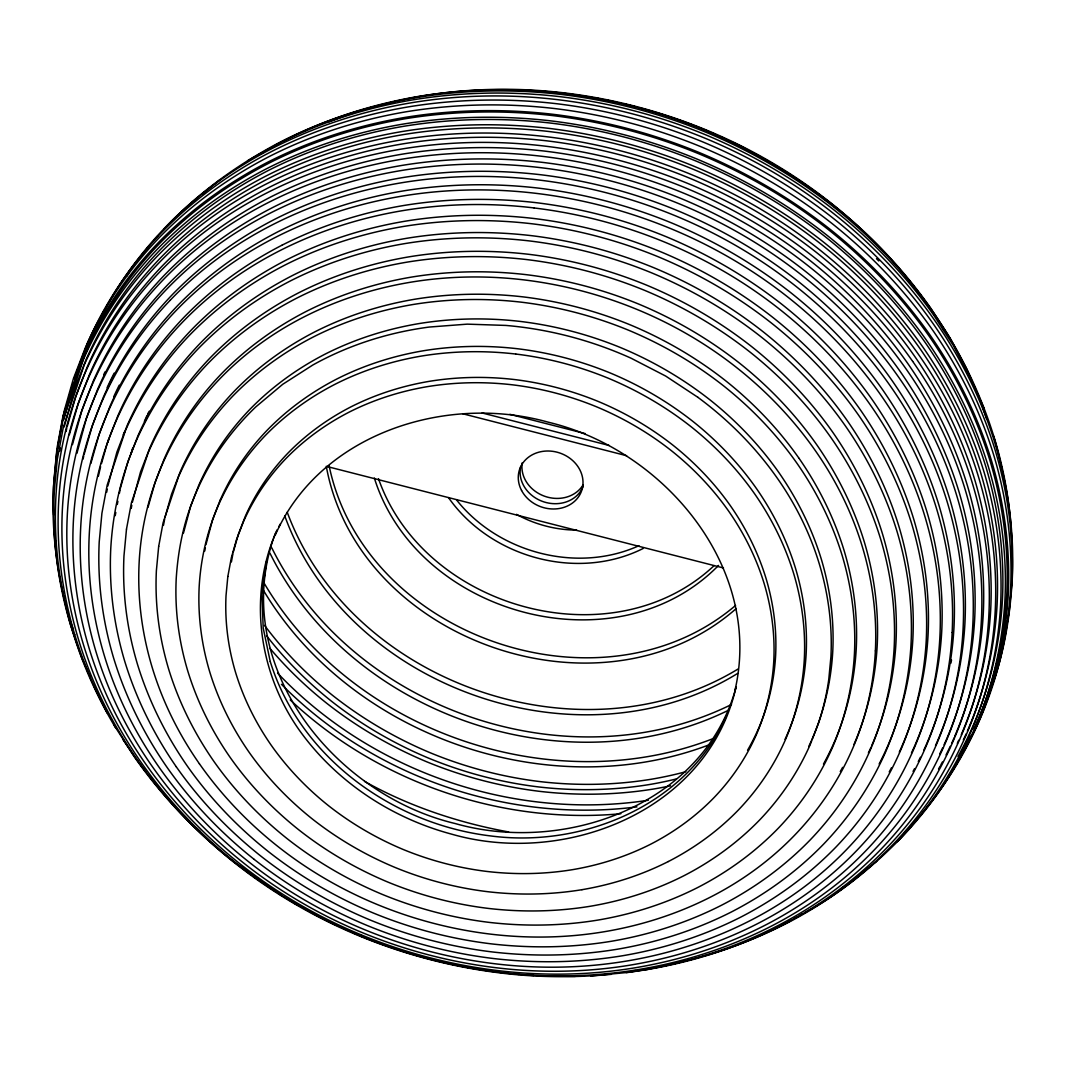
<?xml version="1.0" encoding="UTF-8"?>
<svg xmlns="http://www.w3.org/2000/svg" width="1066" height="1066" viewBox="0 0 1066 1066"><rect width="100%" height="100%" fill="white"/><g stroke="black" fill="none" stroke-linecap="round" stroke-linejoin="round"><path stroke-width="1.5" d="M875.373 650.886C873.68 684.892 865.819 718.577 852.12 749.758A378.99 329.194 19.1 0 1 795.063 834.758C770.545 860.315 741.483 881.369 709.916 897.385A378.99 329.194 19.1 0 1 604.822 931.631C567.019 938.013 528.336 938.68 490.293 934.096A378.99 329.194 19.1 0 1 377.297 904.528C341.413 889.724 307.554 870.003 277.133 845.884A378.99 329.194 19.1 0 1 199.409 763.762M952.165 632.511C950.166 672.779 940.852 712.634 924.635 749.558A448.613 389.676 19.1 0 1 857.091 850.162C828.069 880.423 793.664 905.34 756.3 924.302A448.613 389.676 19.1 0 1 631.898 964.837C587.153 972.392 541.355 973.178 496.33 967.768A448.613 389.676 19.1 0 1 362.587 932.75C320.093 915.241 280.025 891.882 244.021 863.327A448.613 389.676 19.1 0 1 152.012 766.134C127.374 730.983 108.052 692.047 95.74 650.9A448.613 389.676 19.1 0 1 80.63 528.643C82.602 488.388 91.929 448.52 108.146 411.609A448.613 389.676 19.1 0 1 175.69 310.992C204.712 280.731 239.117 255.813 276.48 236.852A448.613 389.676 19.1 0 1 400.883 196.317C445.628 188.762 491.426 187.989 536.451 193.399A448.613 389.676 19.1 0 1 670.194 228.404C712.688 245.926 752.756 269.272 788.76 297.827A448.613 389.676 19.1 0 1 880.769 395.02C905.407 430.171 924.728 469.107 937.041 510.268A448.613 389.676 19.1 0 1 952.151 632.511M55.632 471.105L55.952 467.787M56.725 459.513L57.044 456.195M57.831 447.907L58.137 444.602M266.553 561.316L261.93 594.295L263.195 627.994L270.244 661.573M735.114 689.715C763.003 567.458 663.945 449.772 548.35 422.216C446.228 393.487 319.947 433.502 275.241 535.159M58.297 442.936L64.373 410.383L73.421 378.603L85.347 347.769A492.132 427.479 19.1 0 1 159.38 237.478C191.4 204.472 228.99 177.209 269.871 156.209A492.132 427.479 19.1 0 1 406.239 111.757C455.342 103.722 505.444 102.842 554.853 108.572A492.132 427.479 19.1 0 1 701.468 146.948C747.972 166.363 791.811 191.907 831.44 223.047A492.132 427.479 19.1 0 1 932.297 329.594C959.12 368.29 980.254 410.85 993.978 455.915A492.132 427.479 19.1 0 1 1010.555 589.924C1008.116 634.083 997.936 677.643 980.387 718.231A492.132 427.479 19.1 0 1 958.254 760.884M63.88 419.418L73.501 384.506L85.373 353.805A490.094 425.707 19.1 0 1 159.101 243.981C191.001 211.108 228.444 183.965 269.152 163.045A490.094 425.707 19.1 0 1 404.947 118.792C453.85 110.784 503.752 109.918 552.961 115.621A490.094 425.707 19.1 0 1 698.95 153.837C745.267 173.172 788.92 198.622 828.389 229.63A490.094 425.707 19.1 0 1 928.819 335.723C955.522 374.259 976.576 416.659 990.247 461.538A490.094 425.707 19.1 0 1 1006.744 594.988C1004.319 638.96 994.178 682.347 976.696 722.761A490.094 425.707 19.1 0 1 973.978 728.771M59.683 451.131L60.282 447.907M64.2 426.946L74.074 390.609L85.88 360.055A487.522 423.482 19.1 0 1 159.22 250.816C190.947 218.117 228.191 191.107 268.699 170.293A487.522 423.482 19.1 0 1 403.774 126.281C452.424 118.313 502.059 117.447 551.015 123.123A487.522 423.482 19.1 0 1 696.245 161.139C742.309 180.367 785.749 205.685 825.004 236.532A487.522 423.482 19.1 0 1 924.902 342.079C951.472 380.415 972.405 422.589 986.01 467.228A487.522 423.482 19.1 0 1 1002.426 599.971C1000.001 643.717 989.914 686.877 972.525 727.092A487.522 423.482 19.1 0 1 957.988 756.514M66.119 431.49L66.718 428.292M72.448 444.602L81.736 410.89L93.208 381.228A473.424 411.236 19.1 0 1 164.431 275.135C195.238 243.381 231.402 217.158 270.737 196.957A473.424 411.223 19.1 0 1 401.909 154.21C449.159 146.468 497.356 145.629 544.886 151.132A473.424 411.236 19.1 0 1 685.918 188.056C730.65 206.737 772.837 231.309 810.96 261.277A473.424 411.236 19.1 0 1 907.966 363.759C933.776 400.989 954.097 441.937 967.302 485.296A473.424 411.236 19.1 0 1 983.252 614.203C980.88 656.136 971.432 697.577 954.79 736.153M76.899 453.37L86.386 418.352L97.686 389.13A466.482 405.2 19.1 0 1 167.868 284.595C198.223 253.308 233.867 227.458 272.616 207.55A466.482 405.2 19.1 0 1 401.869 165.43C448.413 157.808 495.917 156.982 542.754 162.405A466.482 405.2 19.1 0 1 681.707 198.782C725.786 217.197 767.347 241.409 804.91 270.937A466.482 405.2 19.1 0 1 900.503 371.914C925.928 408.598 945.955 448.946 958.974 491.679A466.482 405.2 19.1 0 1 974.684 618.693C972.365 660.547 962.718 701.828 946.075 740.31A466.482 405.2 19.1 0 1 944.05 744.828M83.135 458.993L83.734 455.808M98.352 476.236L100.59 466.681M106.68 492.252L107.266 489.121M107.853 485.989L116.86 452.197L127.174 425.507A426 370.035 19.1 0 1 191.267 330.047C218.996 301.478 251.536 277.88 286.927 259.691A426 370.035 19.1 0 1 404.96 221.235C447.467 214.266 490.84 213.506 533.613 218.463A426 370.035 19.1 0 1 660.52 251.696C700.775 268.499 738.725 290.618 773.037 317.575A426 370.035 19.1 0 1 860.329 409.797C883.541 443.296 901.836 480.14 913.722 519.155A426 370.035 19.1 0 1 928.06 635.149C925.941 673.366 917.133 711.075 901.943 746.227A426 370.035 19.1 0 1 899.318 752.023M115.208 515.704L115.808 512.506M117.3 504.485L117.9 501.273M119.405 493.252L120.005 490.04M131.211 508.402L131.798 505.311M132.371 502.219L140.525 471.958L150.146 447.107A396.725 344.611 19.1 0 1 209.829 358.203C235.639 331.593 265.954 309.62 298.906 292.684A396.725 344.611 19.1 0 1 408.838 256.866C448.413 250.377 488.814 249.671 528.643 254.294A396.725 344.611 19.1 0 1 646.822 285.235C684.319 300.879 719.657 321.479 751.61 346.583A396.725 344.611 19.1 0 1 832.906 432.463C854.519 463.67 871.562 497.982 882.621 534.319A396.725 344.611 19.1 0 1 895.986 642.332C894.014 677.936 885.806 713.047 871.655 745.774M163.458 525.351L164.644 519.009M183.472 533.053L190.574 506.483L198.742 485.35A337.242 292.937 19.1 0 1 249.471 409.784C271.417 387.158 297.187 368.476 325.197 354.085A337.242 292.937 19.1 0 1 418.645 323.638C452.29 318.121 486.629 317.521 520.488 321.452A337.242 292.937 19.1 0 1 620.958 347.743C652.818 361.054 682.866 378.563 710.023 399.91A337.242 292.937 19.1 0 1 779.126 472.904C797.515 499.434 811.986 528.603 821.406 559.49A337.242 292.937 19.1 0 1 832.759 651.313C831.08 681.574 824.098 711.422 812.079 739.244M204.752 551.015L205.338 547.844M205.938 544.673L212.56 519.768L220.116 500.247M231.402 561.902L232.854 554.12M950.925 663.105L951.512 659.974M1004.772 636.469L1009.129 612.111L1012.247 579.118A489.72 425.387 19.1 0 0 995.724 445.668C982.306 400.723 961.172 358.256 934.309 319.853A489.734 425.387 19.1 0 0 833.865 213.773C794.556 182.579 750.797 157.115 704.439 137.967A489.72 425.387 19.1 0 0 558.424 99.764C509.268 93.835 459.273 94.714 410.423 102.936A489.734 425.387 19.1 0 0 274.628 147.201C233.827 167.882 196.291 195.105 164.59 228.124A489.734 425.401 19.1 0 0 105.481 308.394M68.504 398.871L73.021 382.987M74.38 378.217L87.639 342.652A491.626 427.04 19.1 0 1 161.606 232.495C193.599 199.515 231.149 172.279 271.99 151.305A491.626 427.04 19.1 0 1 408.211 106.906C457.274 98.872 507.323 98.005 556.692 103.722A491.626 427.04 19.1 0 1 703.134 142.058C749.598 161.459 793.397 186.976 832.986 218.09A491.626 427.04 19.1 0 1 933.723 324.517C960.519 363.186 981.626 405.706 995.338 450.731A491.626 427.04 19.1 0 1 1011.9 584.594C1009.435 621.971 1002.733 659.361 988.888 694.286M67.158 426.733L75.619 397.018L87.332 366.704A483.911 420.337 19.1 0 1 160.14 258.265C191.627 225.805 228.59 199.009 268.792 178.355A483.911 420.337 19.1 0 1 402.881 134.662C451.171 126.747 500.434 125.895 549.017 131.518A483.911 420.337 19.1 0 1 693.167 169.254C738.898 188.349 782.018 213.48 820.98 244.101A483.911 420.337 19.1 0 1 920.145 348.849C946.515 386.905 967.288 428.772 980.787 473.091A483.911 420.337 19.1 0 1 997.083 604.848C994.685 648.261 984.664 691.101 967.408 731.01M69.343 434.741L78.164 403.787L89.771 373.753A479.22 416.26 19.1 0 1 161.859 266.367C193.053 234.227 229.656 207.683 269.471 187.23A479.22 416.26 19.1 0 1 402.255 143.963C450.079 136.128 498.861 135.275 546.978 140.859A479.22 416.26 19.1 0 1 689.742 178.222C735.02 197.13 777.714 222.008 816.303 252.336A479.22 416.26 19.1 0 1 914.508 356.084C940.625 393.767 961.199 435.221 974.564 479.1A479.22 416.26 19.1 0 1 990.7 609.592C988.329 652.579 978.415 695.005 961.319 734.541M84.174 454.249L92.156 426.187L103.255 397.471A458.34 398.124 19.1 0 1 172.212 294.762C202.047 264.022 237.052 238.637 275.135 219.076A458.34 398.138 19.1 0 1 402.135 177.689C447.867 170.2 494.531 169.387 540.555 174.717A458.34 398.138 19.1 0 1 677.097 210.455C720.403 228.55 761.244 252.336 798.141 281.344A458.34 398.138 19.1 0 1 892.069 380.562C917.053 416.606 936.721 456.261 949.513 498.235A458.34 398.124 19.1 0 1 964.943 623.037C962.678 664.158 953.191 704.733 936.841 742.536A458.34 398.124 19.1 0 1 935.522 745.494M90.85 463.43L99.111 434.435L109.985 406.306A448.946 389.969 19.1 0 1 177.516 305.702C206.737 275.588 241.036 250.71 278.333 231.562A448.946 389.969 19.1 0 1 402.721 191.014C447.52 183.685 493.225 182.886 538.303 188.109A448.946 389.969 19.1 0 1 672.046 223.127C714.46 240.836 754.462 264.141 790.612 292.55A448.946 389.969 19.1 0 1 882.608 389.743C907.073 425.041 926.354 463.883 938.88 504.991A448.946 389.969 19.1 0 1 953.99 627.234C951.765 667.516 942.477 707.251 926.461 744.281A448.946 389.969 19.1 0 1 923.849 750.078M101.483 463.537L107.306 443.083L117.926 415.633A438.193 380.629 19.1 0 1 183.845 317.441C212.361 288.047 245.833 263.768 282.237 245.073M107.799 442.523L108.692 439.379M120.298 488.441L127.88 461.805L137.874 435.981A412.236 358.083 19.1 0 1 199.888 343.598C226.712 315.949 258.199 293.11 292.457 275.521A412.236 358.083 19.1 0 1 406.666 238.304C447.813 231.562 489.774 230.829 531.174 235.626A412.236 358.083 19.1 0 1 653.964 267.779C692.927 284.049 729.65 305.449 762.843 331.539A412.236 358.083 19.1 0 1 847.323 420.777C869.789 453.183 887.485 488.841 898.984 526.604A412.236 358.083 19.1 0 1 912.869 638.84C910.817 675.831 902.289 712.315 887.592 746.32A412.236 358.083 19.1 0 1 879.144 763.989M148.027 507.229L154.996 482.725L164.191 458.966A379.269 329.447 19.1 0 1 221.248 373.979C245.926 348.529 274.895 327.529 306.408 311.339A379.269 329.434 19.1 0 1 411.489 277.093C449.332 270.897 487.948 270.218 526.031 274.642A379.256 329.434 19.1 0 1 639.014 304.21C674.858 319.174 708.637 338.868 739.178 362.866A379.269 329.434 19.1 0 1 816.902 444.975C837.57 474.796 853.853 507.603 864.433 542.341A379.269 329.447 19.1 0 1 877.198 645.61C875.319 679.628 867.471 713.207 853.946 744.494M164.95 517.423L171.559 494.184L180.274 471.665A359.562 312.338 19.1 0 1 234.36 391.089C257.759 366.97 285.235 347.05 315.096 331.713A359.562 312.338 19.1 0 1 414.727 299.24C450.612 293.363 487.215 292.724 523.326 296.908A359.562 312.338 19.1 0 1 630.432 324.943C664.411 339.135 696.444 357.803 725.4 380.562A359.562 312.325 19.1 0 1 799.087 458.393M233.148 552.574L238.344 534.346L245.167 516.664A282.157 245.087 19.1 0 1 287.62 453.436C305.982 434.515 327.542 418.885 350.98 406.839A282.157 245.087 19.1 0 1 429.158 381.361C457.314 376.751 486.043 376.245 514.372 379.536A282.157 245.087 19.1 0 1 598.412 401.536C625.076 412.675 650.22 427.319 672.939 445.175A282.157 245.087 19.1 0 1 730.756 506.257C746.133 528.443 758.246 552.854 766.121 578.691A282.157 245.087 19.1 0 1 775.622 655.51C774.222 680.828 768.386 705.799 758.312 729.077A282.157 245.087 19.1 0 1 747.559 750.251M272.923 540.062C231.309 666.516 334.204 794.663 455.129 823.525C564.793 854.759 704.426 804.563 736.14 686.997M130.931 453.956L132.784 447.813M277.08 529.869C247.579 594.788 258.625 672.739 299.386 730.277C335.977 781.431 390.902 817.862 451.478 834.105C565.22 866.938 708.104 810.733 735.886 687.57M83.694 357.057L84.88 353.979M218.277 505.524C207.164 531.241 200.714 558.837 199.169 586.806A311.725 270.777 19.1 0 0 209.669 671.687C218.357 700.229 231.748 727.199 248.724 751.717A311.725 270.777 19.1 0 0 312.604 819.194C337.709 838.915 365.491 855.105 394.94 867.404A311.725 270.777 19.1 0 0 487.802 891.709C519.102 895.347 550.842 894.787 581.943 889.697M273.522 538.517L275.907 532.334M810.24 744.534L818.408 723.401A323.731 281.211 19.1 0 0 828.788 679.295L830.934 656.589A337.003 292.724 19.1 0 0 819.554 564.767C811.493 537.797 799.42 512.08 784.19 488.428A336.216 292.044 19.1 0 0 697.977 397.391M982.346 711.235L987.103 698.91M95.847 394.433C79.004 432.783 69.33 474.21 67.251 516.051A466.148 404.907 19.1 0 0 82.975 643.065C95.74 685.838 115.861 726.279 141.432 762.816A466.135 404.907 19.1 0 0 237.038 863.793L280.545 894.747M959.493 739.804C976.802 700.402 986.743 657.842 988.875 614.869A478.874 415.953 19.1 0 0 972.725 484.377C959.6 440.431 938.946 398.897 912.669 361.361M123.19 434.875L124.535 431.837M144.416 421.35L147.001 415.46M278.679 526.964L280.291 524.032M726.412 715.872C687.423 804.79 583.608 848.136 490.706 835.944C392.834 824.218 300.026 757.473 270.244 661.56M147.641 413.994L149.28 411.21M170.373 300.052C200.022 269.178 235.133 243.728 273.282 224.366A458.007 397.845 19.1 0 1 400.296 182.979C445.974 175.264 492.732 174.478 538.703 179.994A458.007 397.845 19.1 0 1 675.244 215.745C718.631 233.627 759.538 257.466 796.302 286.621A458.007 397.845 19.1 0 1 890.23 385.852C915.374 421.736 935.109 461.485 947.674 503.498A458.007 397.845 19.1 0 1 963.104 628.314C961.092 669.421 951.565 710.116 935.015 747.812A458.007 397.845 19.1 0 1 866.058 850.521C836.424 881.422 801.312 906.86 763.163 926.221A458.007 397.845 19.1 0 1 636.149 967.608C590.471 975.31 543.713 976.11 497.742 970.58A458.007 397.845 19.1 0 1 361.187 934.842M194.758 200.408L197.05 198.209M714.14 565.606C612.137 661.36 423.788 608.833 378.497 478.687M718.537 565.42C616.281 669.728 417.206 615.162 374.339 478.008M735.58 605.448C602.29 718.777 364.625 637.135 329.127 465.829M736.193 608.593C602.383 726.279 358.349 641.692 326.289 466.322M202.047 194.185L219.543 180.127M851.414 881.569L870.402 866.312M874.2 863.26L876.732 861.221M840.608 889.004L844.698 886.259M738.005 669.048C581.769 764.029 350.727 683.746 287.22 512.24M737.565 673.472C580.89 770.105 347.689 689.009 284.795 515.997M247.565 160.766L277.853 143.87A487.522 423.482 19.1 0 1 412.928 99.844C461.578 91.876 511.214 91.01 560.17 96.686A487.522 423.482 19.1 0 1 705.399 134.702C751.463 153.944 794.903 179.248 834.158 210.109A487.522 423.482 19.1 0 1 934.056 315.643L953.337 345.504L970.02 376.445M256.173 156.262L263.262 152.318M266.1 150.732L274.602 145.989M277.44 144.403L280.278 142.817M283.116 141.232L285.941 139.646A479.22 416.26 19.1 0 1 418.725 96.38C466.548 88.545 515.344 87.705 563.461 93.275A479.22 416.26 19.1 0 1 706.212 130.652C751.49 149.56 794.183 174.438 832.786 204.765A479.22 416.26 19.1 0 1 930.978 308.5L949.926 337.855L966.329 368.263L983.985 408.278M668.315 861.541C694.219 848.243 718.031 830.974 738.312 810.067A311.725 270.777 19.1 0 0 785.216 740.217C796.329 714.5 802.778 686.904 804.324 658.935A311.725 270.777 19.1 0 0 793.824 574.054C785.136 545.512 771.744 518.542 754.768 494.024A311.725 270.777 19.1 0 0 690.875 426.547C665.784 406.826 638.001 390.636 608.553 378.337A311.725 270.777 19.1 0 0 515.691 354.032M787.881 922.13L790.772 920.518M793.65 918.919L796.542 917.306M799.42 915.694L802.312 914.082M805.19 912.469C841.007 893.068 872.708 866.885 901.143 837.876A490.094 425.707 19.1 0 0 974.857 728.051C992.353 687.623 1002.48 644.237 1004.918 600.278A490.094 425.707 19.1 0 0 988.409 466.828C974.737 421.949 953.697 379.549 926.994 341.013A490.094 425.707 19.1 0 0 826.563 234.92C787.094 203.899 743.428 178.462 697.124 159.127A490.094 425.707 19.1 0 0 551.135 120.911C501.926 115.195 452.024 116.074 403.121 124.082A490.094 425.707 19.1 0 0 267.326 168.335C226.605 189.242 189.175 216.398 157.275 249.271A490.094 425.707 19.1 0 0 83.548 359.095L62.667 421.47L56.605 453.889L53.487 486.869A490.094 425.707 19.1 0 0 64.067 598.239M779.806 926.341C819.701 906.1 856.398 879.49 887.405 847.203A478.874 415.953 19.1 0 0 959.48 739.804M638.947 545.699C577.199 573.735 498.342 552.788 456.568 499.954M643.065 548.524C577.092 581.556 490.52 557.505 448.48 497.595M731.489 704.493C568.938 784.749 351.967 709.929 271.737 547.764M728.158 710.409C565.819 789.733 349.875 714.646 269.898 553.054M713.047 738.645C552.401 801.139 351.873 731.782 264.221 583.315M708.224 745.161C547.964 805.443 349.528 736.193 262.396 588.605M632.165 971.033L635.416 970.553M646.795 968.834L650.047 968.341M626.195 972.578L643.691 969.953A473.077 410.93 19.1 0 0 774.875 927.18C814.291 907.206 850.548 880.902 881.169 849.016A473.077 410.93 19.1 0 0 952.378 742.909C969.5 703.986 979.308 661.933 981.426 619.479A473.077 410.93 19.1 0 0 965.463 490.573C952.498 447.16 932.097 406.119 906.14 369.036A473.077 410.93 19.1 0 0 809.107 266.553C771.144 236.425 728.878 211.828 684.079 193.332A473.064 410.93 19.1 0 0 543.034 156.436C495.557 150.692 447.254 151.559 400.07 159.487A473.077 410.93 19.1 0 0 268.899 202.26C229.47 222.234 193.226 248.538 162.592 280.425A473.077 410.93 19.1 0 0 91.383 386.532C74.26 425.454 64.466 467.494 62.348 509.961A473.077 410.93 19.1 0 0 78.311 638.867C91.263 682.28 111.677 723.308 137.634 760.404A473.077 410.93 19.1 0 0 234.667 862.887C272.63 893.015 314.896 917.613 359.682 936.095A473.064 410.93 19.1 0 0 500.727 973.005C537.451 977.495 574.614 977.802 611.431 974.311M647.009 969.62L629.3 972.285L590.751 975.936M575.307 976.403L540.515 975.923M576.626 530.095C555.666 529.989 534.839 524.472 516.504 514.358M523.899 974.844L533.866 975.523M515.691 354.032C484.39 350.394 452.65 350.954 421.55 356.044A311.725 270.777 19.1 0 0 335.177 384.2C309.273 397.498 285.461 414.767 265.168 435.674A311.725 270.777 19.1 0 0 218.277 505.524M534.146 207.95C490.187 202.66 445.481 203.433 401.815 210.788A437.873 380.349 19.1 0 0 280.398 250.377C243.914 268.859 210.348 293.203 182.006 322.731A437.873 380.349 19.1 0 0 116.087 420.937C100.244 456.968 91.183 495.877 89.224 535.172A437.873 380.349 19.1 0 0 103.988 654.497C115.981 694.672 134.876 732.662 158.901 766.987A437.873 380.349 19.1 0 0 248.711 861.834C283.849 889.737 322.971 912.496 364.425 929.605A437.873 380.349 19.1 0 0 494.984 963.771C538.93 969.074 583.635 968.288 627.301 960.932A437.873 380.349 19.1 0 0 748.718 921.357C785.216 902.875 818.768 878.517 847.11 849.002A437.873 380.349 19.1 0 0 913.029 750.797C928.872 714.766 937.947 675.857 939.906 636.549A437.873 380.349 19.1 0 0 925.128 517.237C913.136 477.048 894.241 439.072 870.216 404.747A437.873 380.349 19.1 0 0 780.405 309.886C745.267 281.997 706.145 259.225 664.691 242.115A437.873 380.349 19.1 0 0 534.146 207.963M502.299 972.725L508.389 973.351M512.959 973.831L519.049 974.457M508.615 831.96C458.353 822.739 409.224 806.376 364.545 781.391M509.881 414.314L585.327 433.622M482.112 412.968L609.179 445.481M462.871 413.795L626.608 455.702M326.982 466.495L723.481 567.965M361.187 934.842C317.828 916.947 276.907 893.121 240.143 863.966A458.007 397.845 19.1 0 1 146.215 764.735C121.058 728.838 101.337 689.102 88.758 647.089A458.007 397.845 19.1 0 1 73.327 522.273C75.353 481.166 84.88 440.471 101.417 402.775A458.007 397.845 19.1 0 1 170.387 300.066M346.783 929.858L358.109 934.749M723.401 138.154L705.505 130.065A466.482 405.2 19.1 0 0 638.721 107.573M726.386 139.513L736.819 144.23M332.779 923.409L341.147 927.353M309.42 911.643L317.628 915.867M738.312 144.909L751.237 151.878M758.419 155.743L780.898 168.894M293.363 902.609L327.422 921.091L360.228 935.948A466.148 404.907 19.1 0 0 499.208 972.312M277.666 893.042L295.815 904.061M783.643 170.64L789.133 174.118M791.878 175.863L805.31 184.924M276.387 892.202L254.228 877.158M697.99 397.378L665.69 376.071L631.072 358.203A336.216 292.044 19.1 0 0 505.79 325.423L467.268 324.144L429.265 327.049A336.216 292.044 19.1 0 0 312.751 365.052L282.73 384.293L255.84 406.866A336.216 292.044 19.1 0 0 192.6 501.127C182.899 525.831 177.902 552.148 176.223 578.572A337.242 292.937 19.1 0 0 187.589 670.394C196.983 701.281 211.468 730.45 229.843 756.967A337.242 292.937 19.1 0 0 298.96 829.974C326.116 851.321 356.164 868.83 388.024 882.142A337.242 292.937 19.1 0 0 488.495 908.432C522.353 912.363 556.692 911.75 590.337 906.247A337.242 292.937 19.1 0 0 683.786 875.799C711.808 861.408 737.565 842.713 759.512 820.1A337.242 292.937 19.1 0 0 810.24 744.534M251.509 875.226L232.974 861.248A478.861 415.953 19.1 0 1 134.769 757.5L113.649 724.507M811.812 189.735L815.717 192.613M824.817 199.329L828.708 202.207M254.254 859.436C288.566 886.406 326.516 908.512 366.771 925.328A426 370.035 19.1 0 0 493.678 958.547C536.451 963.504 579.824 962.745 622.331 955.789A426 370.035 19.1 0 0 740.364 917.32C775.755 899.144 808.295 875.532 836.024 846.977A426 370.035 19.1 0 0 900.104 751.503C915.308 716.365 924.115 678.656 926.234 640.439A426 370.035 19.1 0 0 911.883 524.445C900.01 485.43 881.702 448.586 858.503 415.074A426 370.035 19.1 0 0 771.198 322.865C736.899 295.895 698.936 273.789 658.695 256.973A426 370.035 19.1 0 0 531.787 223.753C489.014 218.796 445.641 219.556 403.135 226.512A426 370.035 19.1 0 0 285.102 264.981C249.697 283.156 217.158 306.768 189.428 335.337A426 370.035 19.1 0 0 125.348 430.797L107.2 485.017L101.923 513.186L99.218 541.861A426 370.035 19.1 0 0 113.569 657.855C125.455 696.871 143.75 733.728 166.962 767.227A426 370.035 19.1 0 0 254.254 859.436M928.1 305.596L936.015 317.348M199.409 763.776C178.608 734.061 162.272 701.188 151.878 666.41A378.99 329.194 19.1 0 1 139.113 563.141C140.779 529.122 148.654 495.45 162.352 464.256A378.99 329.194 19.1 0 1 219.409 379.269C243.927 353.699 272.989 332.645 304.556 316.629A378.99 329.194 19.1 0 1 409.65 282.383C447.454 276.001 486.149 275.348 524.192 279.918A378.99 329.194 19.1 0 1 637.175 309.5C673.059 324.291 706.918 344.025 737.339 368.143A378.99 329.194 19.1 0 1 815.064 450.252C835.877 479.953 852.2 512.839 862.594 547.604A378.99 329.194 19.1 0 1 875.373 650.886M122.896 739.471L132.784 754.155A483.551 420.031 19.1 0 0 146.242 772.397M799.087 458.393C818.675 486.669 834.118 517.783 844.152 550.709A359.562 312.325 19.1 0 1 856.251 648.608C854.466 680.868 847.03 712.701 834.212 742.362A359.562 312.338 19.1 0 1 823.485 764.055M176.303 766.814C153.85 734.394 136.142 698.736 124.642 660.987A412.236 358.083 19.1 0 1 110.757 548.75C112.809 511.76 121.337 475.263 136.035 441.271A412.236 358.083 19.1 0 1 198.049 348.888C224.886 321.239 256.373 298.4 290.618 280.811A412.236 358.083 19.1 0 1 404.84 243.594C445.974 236.852 487.948 236.119 529.336 240.916A412.236 358.083 19.1 0 1 652.139 273.069C691.088 289.326 727.825 310.726 761.017 336.816A412.236 358.083 19.1 0 1 845.485 426.054C867.951 458.473 885.659 494.131 897.159 531.894A412.236 358.083 19.1 0 1 911.03 644.13C908.992 681.121 900.464 717.605 885.753 751.61A412.236 358.083 19.1 0 1 823.738 843.992C796.915 871.642 765.428 894.467 731.183 912.07A412.236 358.083 19.1 0 1 616.961 949.286C575.827 956.029 533.853 956.762 492.452 951.965A412.236 358.083 19.1 0 1 369.662 919.811C330.7 903.542 293.976 882.142 260.784 856.051A412.236 358.083 19.1 0 1 176.303 766.814M938.6 321.292L940.239 323.957M941.891 326.622L944.356 330.62M115.808 728.145C97.299 697.351 82.455 664.358 72.128 629.939A483.551 420.031 19.1 0 1 55.845 498.168C57.977 454.769 68.024 411.809 85.493 372.007A483.551 420.031 19.1 0 1 158.301 263.569C189.588 230.949 226.672 204.086 266.94 183.645A483.551 420.031 19.1 0 1 401.043 139.952C449.266 131.811 498.635 130.971 547.164 136.808A483.551 420.031 19.1 0 1 691.328 174.544C737.126 193.426 780.312 218.597 819.128 249.377A483.551 420.031 19.1 0 1 918.292 354.139C944.849 392.035 965.689 433.995 978.948 478.354A483.551 420.031 19.1 0 1 995.244 610.125C993.112 653.525 983.065 696.484 965.583 736.286A483.551 420.031 19.1 0 1 892.788 844.725C861.501 877.345 824.418 904.208 784.136 924.635A483.551 420.031 19.1 0 1 702.467 956.495M107.28 713.061C93.848 688.023 82.882 661.693 74.7 634.497M90.397 677.43L81.749 657.722L70.569 625.196A487.522 423.482 19.1 0 1 54.153 492.452L57.244 459.646L63.28 427.386L84.054 365.345A487.522 423.482 19.1 0 1 157.395 256.093C189.122 223.394 226.365 196.384 266.86 175.584A487.522 423.482 19.1 0 1 401.949 131.558C450.598 123.603 500.234 122.737 549.19 128.4A487.522 423.482 19.1 0 1 694.406 166.429C740.484 185.657 783.91 210.975 823.179 241.822A487.522 423.482 19.1 0 1 923.076 347.356C949.646 385.692 970.58 427.866 984.185 472.518A487.522 423.482 19.1 0 1 1000.588 605.261C998.176 649.007 988.089 692.154 970.7 732.369A487.522 423.482 19.1 0 1 897.359 841.62M93.715 685.012L95.713 689.555M980.054 399.563L986.85 419.351M70.529 621.878L73.208 629.66M648.355 800.233A379.629 329.754 19.1 0 1 277.573 673.099M583.009 485.03A32.819 28.515 19.1 0 1 544.313 496.13A32.819 28.515 19.1 0 1 522.26 462.711M636.935 806.869A379.629 329.754 19.1 0 1 281.451 684.292M583.275 486.016A32.819 28.515 19.1 0 1 544.206 501.993A32.819 28.515 19.1 0 1 520.754 466.402M620.852 813.731A379.629 329.754 19.1 0 1 290.232 699.922M668.315 861.541A311.725 270.777 19.1 0 1 581.943 889.697M220.116 500.247A311.725 270.777 19.1 0 1 267.006 430.384C287.3 409.477 311.112 392.208 337.003 378.91A311.725 270.777 19.1 0 1 423.375 350.767C454.489 345.664 486.216 345.118 517.516 348.742A311.725 270.777 19.1 0 1 610.378 373.047C639.84 385.346 667.609 401.536 692.713 421.257A311.725 270.777 19.1 0 1 756.593 488.748C773.583 513.252 786.961 540.222 795.662 568.778A311.725 270.777 19.1 0 1 806.163 653.645C804.603 681.614 798.154 709.21 787.041 734.927A311.725 270.777 19.1 0 1 785.042 739.338M956.522 763.722A492.132 427.479 19.1 0 1 953.87 767.96M952.085 770.771A492.132 427.479 19.1 0 1 948.42 776.328M93.581 331.952A489.734 425.401 19.1 0 1 104.681 309.846M876.505 258.678A490.094 425.707 19.1 0 1 878.77 260.943M833.732 206.244A466.482 405.2 19.1 0 1 836.21 208.296M566.552 93.688A466.482 405.2 19.1 0 1 571.389 94.301M574.627 94.727A466.482 405.2 19.1 0 1 577.852 95.18M581.09 95.66A466.482 405.2 19.1 0 1 584.315 96.153M587.539 96.66A466.482 405.2 19.1 0 1 590.764 97.193M593.975 97.752A466.482 405.2 19.1 0 1 602.01 99.218M606.834 100.164A466.482 405.2 19.1 0 1 613.243 101.483M626.022 104.375A466.482 405.2 19.1 0 1 637.148 107.16M329.061 121.724A473.077 410.93 19.1 0 1 337.829 118.379M339.294 117.846A473.077 410.93 19.1 0 1 352.646 113.209M355.644 112.236A473.077 410.93 19.1 0 1 370.755 107.653M372.274 107.226A473.077 410.93 19.1 0 1 378.39 105.547M381.455 104.734A473.077 410.93 19.1 0 1 387.624 103.175M389.17 102.802A473.077 410.93 19.1 0 1 422.043 96.06C469.227 88.092 517.516 87.279 565.007 92.982A473.064 410.93 19.1 0 1 706.052 129.905C750.85 148.374 793.104 172.998 831.08 203.113A473.077 410.93 19.1 0 1 925.355 301.745M1009.982 514.985A487.522 423.482 19.1 0 0 995.164 440.804C981.373 394.846 960.386 351.22 932.963 311.845A483.911 420.337 19.1 0 0 833.799 207.097C794.823 176.463 751.717 151.345 705.985 132.251A483.911 420.337 19.1 0 0 561.835 94.528C513.252 88.891 463.976 89.757 415.687 97.646A483.911 420.337 19.1 0 0 281.611 141.352C239.903 163.058 201.154 190.574 168.375 224.38A487.522 423.482 19.1 0 0 164.004 229.017M1010.288 518.156A487.522 423.482 19.1 0 1 1010.968 526.098M1011.394 532.454A487.522 423.482 19.1 0 1 1011.767 540.369M126.707 276.081A487.522 423.482 19.1 0 1 128.56 273.336M138.207 259.891A487.522 423.482 19.1 0 1 140.206 257.239M142.231 254.614A487.522 423.482 19.1 0 1 144.283 252.002M146.348 249.417A487.522 423.482 19.1 0 1 149.36 245.74M154.463 239.677A487.522 423.482 19.1 0 1 157.595 236.092M993.605 436.087A483.911 420.337 19.1 0 1 1001.907 468.827M811.413 740.723A337.242 292.937 19.1 0 1 808.694 746.6M69.996 620.319A490.094 425.707 19.1 0 1 68.184 614.029M67.305 610.885A490.094 425.707 19.1 0 1 64.839 601.411M970.446 736.22A490.094 425.707 19.1 0 1 962.078 752.343M282.237 245.073A438.193 380.629 19.1 0 1 403.654 205.511C447.374 198.343 491.999 197.57 535.998 202.66A438.193 380.629 19.1 0 1 666.53 236.839C707.931 254.134 746.973 276.88 782.257 304.609A438.193 380.629 19.1 0 1 872.055 399.47C895.933 433.929 914.748 471.825 926.98 511.96A438.193 380.629 19.1 0 1 941.731 631.272C939.559 670.594 930.485 709.383 914.855 745.52A438.193 380.629 19.1 0 1 911.47 752.969M920.424 757.26A448.946 389.969 19.1 0 1 918.292 761.524M914.601 768.586A448.946 389.969 19.1 0 1 913.069 771.371M95.86 394.433A466.148 404.907 19.1 0 1 166.029 289.885C196.197 258.438 231.935 232.548 270.764 212.854A466.135 404.907 19.1 0 1 400.03 170.733C446.521 162.885 494.104 162.072 540.902 167.695A466.148 404.907 19.1 0 1 679.868 204.072C724.014 222.274 765.641 246.539 803.071 276.201A466.135 404.907 19.1 0 1 898.665 377.204C924.262 413.728 944.343 454.183 957.135 496.943A466.135 404.907 19.1 0 1 972.845 623.97C970.78 665.797 961.092 707.224 944.249 745.587A466.135 404.907 19.1 0 1 874.067 850.122C843.912 881.569 808.161 907.459 769.332 927.167A466.135 404.907 19.1 0 1 640.08 969.287C593.589 977.136 545.992 977.935 499.208 972.312A478.861 415.953 19.1 0 1 494.691 971.739M942.664 747.826A466.482 405.2 19.1 0 1 939.799 753.795M113.769 396.672A448.946 389.969 19.1 0 1 119.259 385.186M954.217 737.645A473.424 411.223 19.1 0 1 951.605 743.442M950.246 746.333A473.424 411.223 19.1 0 1 946.048 754.928M942.384 762.003A473.424 411.223 19.1 0 1 940.865 764.815M940.105 766.214A473.424 411.223 19.1 0 1 938.546 768.999M871.015 747.213A396.725 344.611 19.1 0 1 868.404 752.916M912.656 361.361A478.861 415.953 19.1 0 0 814.451 257.626C776.021 227.125 733.235 202.22 687.903 183.499A478.861 415.953 19.1 0 0 545.126 146.149C497.062 140.339 448.173 141.205 400.416 149.24A478.861 415.953 19.1 0 0 267.633 192.533C227.724 212.747 191.027 239.37 160.02 271.657A478.874 415.953 19.1 0 0 87.945 379.07C70.609 418.458 60.695 461.018 58.55 503.991A478.874 415.953 19.1 0 0 74.713 634.497M779.792 926.327A478.861 415.953 19.1 0 1 647.009 969.607M491.653 971.326A478.861 415.953 19.1 0 1 487.082 970.66M484.057 970.193A478.861 415.953 19.1 0 1 479.5 969.46M476.462 968.954A478.861 415.953 19.1 0 1 467.374 967.328M465.869 967.035A478.861 415.953 19.1 0 1 462.844 966.462M459.819 965.849A478.861 415.953 19.1 0 1 447.76 963.264M440.245 961.519A478.861 415.953 19.1 0 1 429.771 958.88M428.279 958.494A478.861 415.953 19.1 0 1 394.26 948.3M392.794 947.807A478.861 415.953 19.1 0 1 385.492 945.275M379.683 943.183A478.861 415.953 19.1 0 1 359.535 935.348M107.08 387.744A458.34 398.124 19.1 0 1 114.182 373.14M958.667 740.404A479.22 416.26 19.1 0 1 957.308 743.335M786.468 922.85A487.522 423.482 19.1 0 1 780.765 925.648M842.633 767.373A379.269 329.447 19.1 0 1 840.288 771.557M891.509 767.72A426 370.035 19.1 0 1 889.231 771.931M700.922 956.935A483.551 420.031 19.1 0 1 686.81 960.666M685.225 961.066A483.551 420.031 19.1 0 1 678.895 962.571M675.724 963.291A483.551 420.031 19.1 0 1 669.341 964.677M666.143 965.343A483.551 420.031 19.1 0 1 658.122 966.902M200.435 831.747A483.551 420.031 19.1 0 1 196.81 828.335M189.695 821.433A483.551 420.031 19.1 0 1 183.872 815.57M174.784 806.029A483.551 420.031 19.1 0 1 165.976 796.302M164.897 795.063A483.551 420.031 19.1 0 1 148.241 774.969M103.642 374.832A466.482 405.2 19.1 0 1 105.068 371.847M966.089 733.981A483.911 420.337 19.1 0 1 963.358 739.897M55.792 543.66A491.626 427.04 19.1 0 1 55.445 540.462M54.579 530.855A491.626 427.04 19.1 0 1 54.219 526.058M53.646 514.865A491.626 427.04 19.1 0 1 53.833 481.406L56.951 448.32L63.027 415.793L83.987 353.232A491.626 427.04 19.1 0 1 157.941 243.061C189.935 210.082 227.498 182.859 268.339 161.872A491.626 427.04 19.1 0 1 404.547 117.487C453.61 109.452 503.672 108.572 553.027 114.302A491.626 427.04 19.1 0 1 699.483 152.638C745.933 172.039 789.733 197.556 829.321 228.67A491.626 427.04 19.1 0 1 930.058 335.097C956.855 373.753 977.962 416.286 991.686 461.298A491.626 427.04 19.1 0 1 1008.236 595.161C1005.798 639.267 995.617 682.786 978.082 723.348A491.626 427.04 19.1 0 1 904.128 833.505M685.811 771.717A367.957 319.627 19.1 0 1 651.326 779.233C614.616 785.242 577.146 785.895 540.209 781.618A367.957 319.627 19.1 0 1 430.584 752.916C395.819 738.405 363.04 719.297 333.405 696.018A367.957 319.627 19.1 0 1 264.541 625.382M676.244 778.98A367.957 319.627 19.1 0 1 649.5 784.523C612.777 790.532 575.32 791.185 538.37 786.908A367.957 319.627 19.1 0 1 428.759 758.206C393.994 743.695 361.201 724.587 331.579 701.295A367.957 319.627 19.1 0 1 266.58 635.749M670.541 785.789A379.269 329.434 19.1 0 1 654.244 788.907C616.388 795.103 577.772 795.782 539.702 791.358A379.256 329.434 19.1 0 1 426.72 761.79C390.876 746.826 357.097 727.132 326.556 703.134A379.269 329.434 19.1 0 1 269.964 648.394M126.494 529.122L123.976 555.826A396.725 344.611 19.1 0 0 137.341 663.851C148.414 700.175 165.443 734.501 187.056 765.694A396.725 344.611 19.1 0 0 268.365 851.574C300.306 876.692 335.657 897.279 373.14 912.936A396.725 344.611 19.1 0 0 491.319 943.863C531.148 948.487 571.549 947.781 611.138 941.305A396.725 344.611 19.1 0 0 721.056 905.474C754.022 888.551 784.323 866.565 810.147 839.968A396.725 344.611 19.1 0 0 869.829 751.064C883.981 718.337 892.175 683.213 894.161 647.622A396.725 344.611 19.1 0 0 880.796 539.609C869.723 503.272 852.693 468.947 831.067 437.753A396.725 344.611 19.1 0 0 749.771 351.873C717.831 326.769 682.48 306.169 644.997 290.512A396.725 344.611 19.1 0 0 526.817 259.584C486.975 254.961 446.587 255.667 406.999 262.143A396.725 344.611 19.1 0 0 297.081 297.974C264.115 314.896 233.814 336.883 207.99 363.493A396.725 344.611 19.1 0 0 148.307 452.384L131.398 502.872L126.494 529.122M158.674 546.498L156.382 570.696A359.562 312.325 19.1 0 0 168.495 668.595C178.528 701.535 193.972 732.635 213.56 760.911A359.562 312.325 19.1 0 0 287.247 838.742C316.202 861.501 348.236 880.17 382.214 894.361A359.562 312.338 19.1 0 0 489.321 922.396C525.418 926.581 562.035 925.941 597.919 920.078A359.562 312.325 19.1 0 0 697.537 887.605C727.412 872.255 754.875 852.334 778.287 828.229A359.562 312.338 19.1 0 0 832.373 747.652C845.205 717.991 852.64 686.158 854.426 653.898A359.562 312.325 19.1 0 0 842.313 555.999C832.293 523.06 816.849 491.959 797.248 463.683A359.562 312.325 19.1 0 0 723.574 385.852C694.619 363.093 662.586 344.425 628.607 330.233A359.562 312.338 19.1 0 0 521.487 302.198C485.39 298.014 448.773 298.653 412.902 304.53A359.562 312.338 19.1 0 0 313.271 336.989C283.396 352.34 255.933 372.261 232.521 396.379A359.562 312.338 19.1 0 0 178.435 476.955L163.111 522.713L158.674 546.498M227.831 576.519L226.032 595.508A282.157 245.087 19.1 0 0 235.546 672.34C243.408 698.177 255.534 722.588 270.897 744.774A282.157 245.087 19.1 0 0 328.728 805.856C351.447 823.712 376.578 838.356 403.241 849.495A282.157 245.087 19.1 0 0 487.295 871.495C515.624 874.773 544.353 874.28 572.509 869.669A282.157 245.087 19.1 0 0 650.686 844.192C674.125 832.146 695.672 816.516 714.047 797.595A282.157 245.087 19.1 0 0 756.487 734.367C766.547 711.089 772.384 686.118 773.796 660.8A282.157 245.087 19.1 0 0 764.282 583.981C756.42 558.131 744.295 533.733 728.931 511.533A282.157 245.087 19.1 0 0 671.114 450.465C648.394 432.596 623.25 417.952 596.587 406.826A282.157 245.087 19.1 0 0 512.533 384.826C484.204 381.535 455.475 382.041 427.319 386.652A282.157 245.087 19.1 0 0 349.142 412.129C325.703 424.161 304.156 439.805 285.781 458.726A282.157 245.087 19.1 0 0 243.341 521.954L236.505 539.623L231.322 557.851L227.831 576.519M521.567 490.453A32.819 28.515 19.1 0 0 577.532 498.182A32.819 28.515 19.1 0 0 552.814 451.344A32.819 28.515 19.1 0 0 521.567 490.453"/></g></svg>
